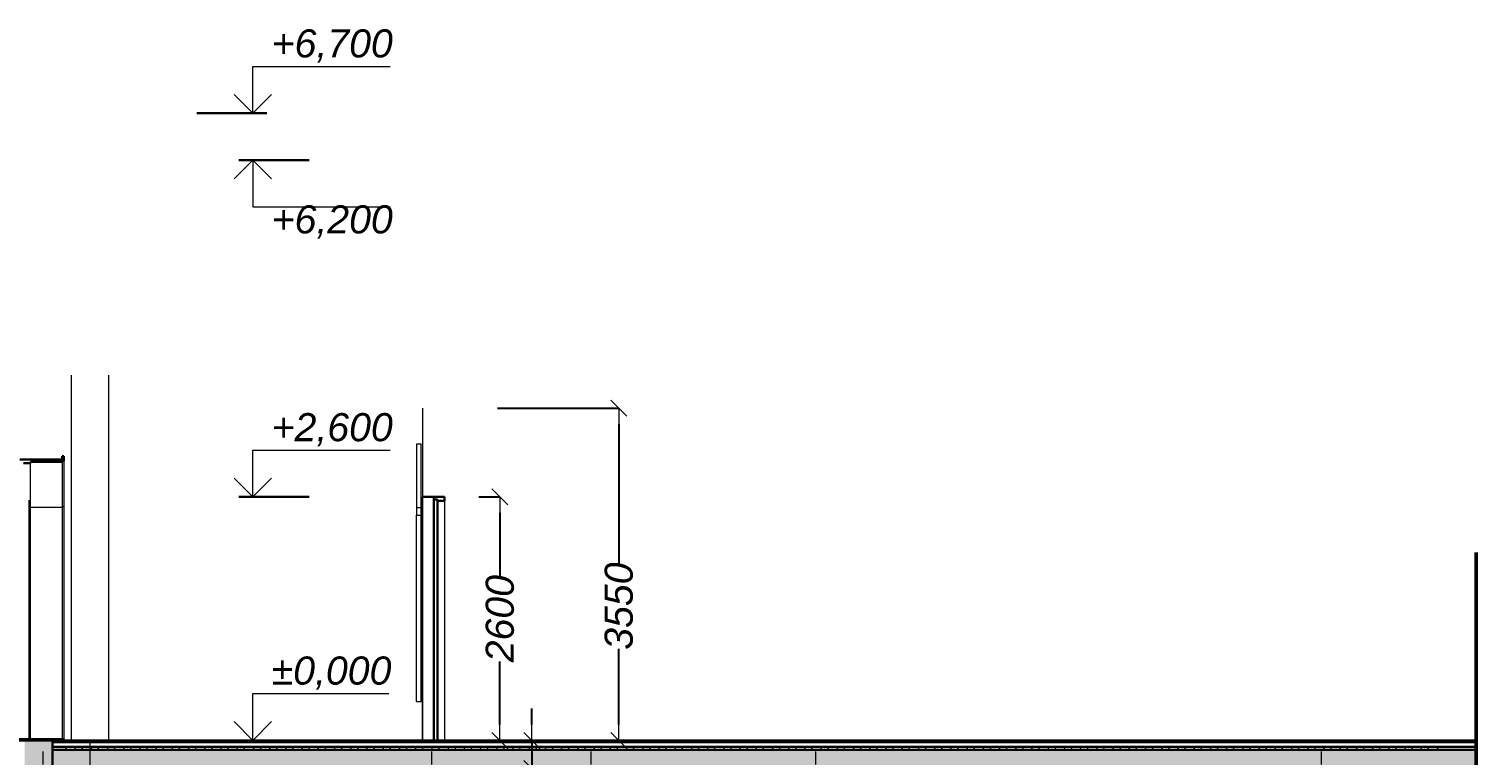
# Model space of a CAD drawing. Header units: millimetres. Extents: x -473555 to 885127, y 4787 to 453528.
# Drawn here: x 266691 to 282144, y 167096 to 174853 of the extents above; entities that cross this region are included whole.
import ezdxf
from ezdxf.enums import TextEntityAlignment as Align

# ---------------------------------------------------------------- set-up
doc = ezdxf.new("R2010")
doc.units = ezdxf.units.MM
doc.linetypes.add('Штрихпунктирная', pattern=[1093.611073, 529.166651, -211.666656, 141.111112, -211.666656])
for name, color, linetype, lineweight in [('2D - Общий_Ном._пера__2', 8, 'Continuous', 20), ('ВК_K1', 34, 'Continuous', 50), ('Интерьер- Перегородка_Ном._пера__1', 7, 'Continuous', 30), ('Интерьер- Перегородка_Ном._пера__93', 9, 'Continuous', 13), ('Конструктивный - Несущий_Ном._пера__93', 9, 'Continuous', 13), ('Размеры_Ном._пера__1', 7, 'Continuous', 30), ('Размеры_Ном._пера__100', 7, 'Continuous', 5), ('Размеры_Ном._пера__98', 7, 'Continuous', 18), ('Структуры стальные_Ном._пера__1', 7, 'Continuous', 30), ('Структуры стальные_Ном._пера__98', 7, 'Continuous', 18)]:
    doc.layers.add(name, color=color, linetype=linetype, lineweight=lineweight)
for name, color, linetype, lineweight, plot in [('Перекрытия_Полы_Ном._пера__1', 7, 'Continuous', 30, False), ('Перекрытия_Полы_Ном._пера__2', 8, 'Continuous', 20, False), ('Перекрытия_Полы_Ном._пера__93', 9, 'Continuous', 13, False)]:
    doc.layers.add(name, color=color, linetype=linetype, lineweight=lineweight, plot=plot)
doc.layers.add('Перекрытия_Полы_Ном._пера__45', color=7, linetype='Continuous', lineweight=20, true_color=0x00a4a4, plot=False)
doc.layers.add('Размеры', color=7, linetype='Continuous')
doc.layers.add('Структуры стальные', color=7, linetype='Continuous')
doc.styles.add('СГЕНЕРИР_СТИЛЬ_1', font='ariali.ttf')
doc.styles.add('СГЕНЕРИР_СТИЛЬ_3', font='arial.ttf')
doc.dimstyles.new('СГЕНЕРИР_СТИЛЬ__16', dxfattribs={"dimtxt": 300, "dimasz": 171, "dimexe": 0.18, "dimexo": 600, "dimgap": 0.09, "dimtad": 1, "dimdec": 0, "dimzin": 0, "dimdsep": 46, "dimtxsty": 'СГЕНЕРИР_СТИЛЬ_1', "dimblk": 'ARROWHEAD_6', "dimblk1": 'ARROWHEAD_6', "dimblk2": 'ARROWHEAD_6', "dimcen": 0.09, "dimclrd": 7, "dimclre": 7, "dimclrt": 7, "dimazin": 0, "dimtfac": 1, "dimtdec": 4, "dimtmove": 0, "dimatfit": 3, "dimfxl": 1, "dimtolj": 1, "dimtzin": 0, "dimarcsym": 0})
pattern_1 = [(60, (219157.86, 167253.14), (-129.9038, 75), []), (120, (219157.86, 167253.14), (129.9038, 75), [])]

# ---------------------------------------------------------------- blocks, each defined once
blk = doc.blocks.new('Стандартный Маркер Сетки[167]', base_point=(47686, 0))
at = {"layer": 'Структуры стальные_Ном._пера__1', "linetype": 'Continuous'}
blk.add_circle((47686, -10500), 500, dxfattribs=at)
at = {"layer": 'Структуры стальные_Ном._пера__98', "linetype": 'Штрихпунктирная'}
for p, q in [((47686, -1000), (47686, 0)), ((47686, -1000), (47686, -9000)), ((47686, -9000), (47686, -10000))]:
    blk.add_line(p, q, dxfattribs=at)
blk.add_point((47686, -9000), dxfattribs=at)
blk.add_point((47686, -9000), dxfattribs=at)
at = {"layer": 'Структуры стальные_Ном._пера__1', "style": 'СГЕНЕРИР_СТИЛЬ_3'}
blk.add_attdef('AC_MarkerText_1', text='', height=350, rotation=360, dxfattribs=at).set_placement((47686, -10483), align=Align.MIDDLE_CENTER)
blk = doc.blocks.new('Стандартный Маркер Сетки[168]', base_point=(48186, 0))
at = {"layer": 'Структуры стальные_Ном._пера__1', "linetype": 'Continuous'}
blk.add_circle((48696, -10500), 500, dxfattribs=at)
at = {"layer": 'Структуры стальные_Ном._пера__98', "linetype": 'Штрихпунктирная'}
for p, q in [((48186, -1510), (48186, 0)), ((48186, -1510), (48186, -8490)), ((48186, -8490), (48696, -9000)), ((48696, -9000), (48696, -10000))]:
    blk.add_line(p, q, dxfattribs=at)
blk.add_point((48186, -8490), dxfattribs=at)
at = {"layer": 'Структуры стальные_Ном._пера__1', "style": 'СГЕНЕРИР_СТИЛЬ_3'}
blk.add_attdef('AC_MarkerText_1', text='', height=350, rotation=360, dxfattribs=at).set_placement((48696, -10483), align=Align.MIDDLE_CENTER)
blk = doc.blocks.new('Стандартный Маркер Сетки[169]', base_point=(51836, 0))
at = {"layer": 'Структуры стальные_Ном._пера__1', "linetype": 'Continuous'}
blk.add_circle((51836, -10500), 500, dxfattribs=at)
at = {"layer": 'Структуры стальные_Ном._пера__98', "linetype": 'Штрихпунктирная'}
for p, q in [((51836, -1000), (51836, 0)), ((51836, -1000), (51836, -9000)), ((51836, -9000), (51836, -10000))]:
    blk.add_line(p, q, dxfattribs=at)
blk.add_point((51836, -9000), dxfattribs=at)
blk.add_point((51836, -9000), dxfattribs=at)
at = {"layer": 'Структуры стальные_Ном._пера__1', "style": 'СГЕНЕРИР_СТИЛЬ_3'}
blk.add_attdef('AC_MarkerText_1', text='', height=350, rotation=360, dxfattribs=at).set_placement((51836, -10483), align=Align.MIDDLE_CENTER)
blk = doc.blocks.new('Стандартный Маркер Сетки[170]', base_point=(53536, 0))
at = {"layer": 'Структуры стальные_Ном._пера__1', "linetype": 'Continuous'}
blk.add_circle((53536, -10500), 500, dxfattribs=at)
at = {"layer": 'Структуры стальные_Ном._пера__98', "linetype": 'Штрихпунктирная'}
for p, q in [((53536, -1000), (53536, 0)), ((53536, -1000), (53536, -9000)), ((53536, -9000), (53536, -10000))]:
    blk.add_line(p, q, dxfattribs=at)
blk.add_point((53536, -9000), dxfattribs=at)
blk.add_point((53536, -9000), dxfattribs=at)
at = {"layer": 'Структуры стальные_Ном._пера__1', "style": 'СГЕНЕРИР_СТИЛЬ_3'}
blk.add_attdef('AC_MarkerText_1', text='', height=350, rotation=360, dxfattribs=at).set_placement((53536, -10480), align=Align.MIDDLE_CENTER)
blk = doc.blocks.new('Стандартный Маркер Сетки[171]', base_point=(55936, 0))
at = {"layer": 'Структуры стальные_Ном._пера__1', "linetype": 'Continuous'}
blk.add_circle((55936, -10500), 500, dxfattribs=at)
at = {"layer": 'Структуры стальные_Ном._пера__98', "linetype": 'Штрихпунктирная'}
for p, q in [((55936, -1000), (55936, 0)), ((55936, -1000), (55936, -9000)), ((55936, -9000), (55936, -10000))]:
    blk.add_line(p, q, dxfattribs=at)
blk.add_point((55936, -9000), dxfattribs=at)
blk.add_point((55936, -9000), dxfattribs=at)
at = {"layer": 'Структуры стальные_Ном._пера__1', "style": 'СГЕНЕРИР_СТИЛЬ_3'}
blk.add_attdef('AC_MarkerText_1', text='', height=350, rotation=360, dxfattribs=at).set_placement((55936, -10480), align=Align.MIDDLE_CENTER)
blk = doc.blocks.new('Стандартный Маркер Сетки[172]', base_point=(61336, 0))
at = {"layer": 'Структуры стальные_Ном._пера__1', "linetype": 'Continuous'}
blk.add_circle((61336, -10500), 500, dxfattribs=at)
at = {"layer": 'Структуры стальные_Ном._пера__98', "linetype": 'Штрихпунктирная'}
for p, q in [((61336, -1000), (61336, 0)), ((61336, -1000), (61336, -9000)), ((61336, -9000), (61336, -10000))]:
    blk.add_line(p, q, dxfattribs=at)
blk.add_point((61336, -9000), dxfattribs=at)
blk.add_point((61336, -9000), dxfattribs=at)
at = {"layer": 'Структуры стальные_Ном._пера__1', "style": 'СГЕНЕРИР_СТИЛЬ_3'}
blk.add_attdef('AC_MarkerText_1', text='', height=350, rotation=360, dxfattribs=at).set_placement((61336, -10483), align=Align.MIDDLE_CENTER)
blk = doc.blocks.new('ARROWHEAD_6')
at = {"color": 0, "linetype": 'Continuous', "lineweight": 0}
for p, q in [((0, 0), (-1, 0)), ((-0.5, -0.5), (0.5, 0.5))]:
    blk.add_line(p, q, dxfattribs=at)
blk = doc.blocks.new('*D77')
at = {"layer": 'Defpoints', "color": 0, "linetype": 'Continuous', "transparency": 16777216}
for p in [(271094, 170803), (272991, 170803), (275194, 167253)]:
    blk.add_point(p, dxfattribs=at)
at = {"layer": 'Размеры', "color": 7, "linetype": 'Continuous', "lineweight": -2, "transparency": 16777216}
for p, q in [((271694, 170803), (272991, 170803)), ((272991, 170632), (272991, 169143)), ((272991, 167424), (272991, 168230)), ((274594, 167253), (272991, 167253))]:
    blk.add_line(p, q, dxfattribs=at)
at = {"layer": 'Размеры', "color": 7, "linetype": 'Continuous', "lineweight": -2, "transparency": 16777216, "xscale": 171, "yscale": 171, "zscale": 171}
for p, rotation in [((272991, 170803), 90), ((272991, 167253), 270)]:
    blk.add_blockref('ARROWHEAD_6', p, dxfattribs=dict(at, rotation=rotation))
at = {"layer": 'Размеры', "color": 7, "linetype": 'Continuous', "transparency": 16777216, "insert": (272991, 168687), "char_height": 300, "attachment_point": 5, "rotation": 90, "style": 'СГЕНЕРИР_СТИЛЬ_1'}
blk.add_mtext('\\A1;3550', dxfattribs=at)
blk = doc.blocks.new('Линейный Размер_16', base_point=(49925, -4200))
at = {"layer": 'Размеры_Ном._пера__1', "linetype": 'Continuous'}
for p, q in [((49925, 6700), (49325, 6700)), ((49925, 6700), (50075, 6700)), ((49925, 6200), (49775, 6200)), ((49925, 6200), (50525, 6200)), ((49925, 2600), (49775, 2600)), ((49925, 2600), (50525, 2600)), ((49925, 0), (49325, 0)), ((49925, 0), (50075, 0)), ((49925, -1600), (49775, -1600)), ((49925, -1600), (50525, -1600)), ((49925, -4200), (49325, -4200)), ((49925, -4200), (50075, -4200))]:
    blk.add_line(p, q, dxfattribs=at)
at = {"layer": 'Размеры_Ном._пера__98', "linetype": 'Continuous'}
for p, q in [((49925, 6700), (49925, 7200)), ((49925, 7200), (51392, 7200)), ((49925, 6700), (49725, 6900)), ((50125, 6900), (49925, 6700)), ((49925, 6200), (49725, 6000)), ((50125, 6000), (49925, 6200)), ((49925, 6200), (49925, 5700)), ((49925, 5700), (51392, 5700)), ((49925, 2600), (49925, 3100)), ((49925, 3100), (51392, 3100)), ((49925, 2600), (49725, 2800)), ((50125, 2800), (49925, 2600)), ((49925, 0), (49925, 500)), ((49925, 500), (51376, 500)), ((49925, 0), (49725, 200)), ((50125, 200), (49925, 0)), ((49925, -1600), (49725, -1800)), ((50125, -1800), (49925, -1600)), ((49925, -1600), (49925, -2100)), ((49925, -2100), (51288, -2100)), ((49925, -4200), (49925, -3700)), ((49925, -3700), (51288, -3700)), ((49925, -4200), (49725, -4000)), ((50125, -4000), (49925, -4200))]:
    blk.add_line(p, q, dxfattribs=at)
at = {"layer": 'Размеры_Ном._пера__100', "char_height": 300, "attachment_point": 7, "style": 'СГЕНЕРИР_СТИЛЬ_1'}
for s, insert in [('\\A1;{\\fArial|b0|i1|c204|p38;+6,700}', (50125, 7240)), ('\\A1;{\\fArial|b0|i1|c204|p38;+6,200}', (50125, 5360)), ('\\A1;{\\fArial|b0|i1|c204|p38;+2,600}', (50125, 3140)), ('\\A1;{\\fArial|b0|i1|c204|p38;±0,000}', (50125, 540)), ('\\A1;{\\fArial|b0|i1|c204|p38;-1,600}', (50125, -2440)), ('\\A1;{\\fArial|b0|i1|c204|p38;-4,200}', (50125, -3660))]:
    blk.add_mtext(s, dxfattribs=dict(at, insert=insert))
blk = doc.blocks.new('*D79')
at = {"layer": 'Defpoints', "color": 0, "linetype": 'Continuous', "transparency": 16777216}
for p in [(272061, 167253), (275194, 167253), (272071, 166953)]:
    blk.add_point(p, dxfattribs=at)
at = {"layer": 'Размеры', "color": 7, "linetype": 'Continuous', "lineweight": -2, "transparency": 16777216}
for p, q in [((272061, 167424), (272061, 167595)), ((274594, 167253), (272061, 167253)), ((272061, 167253), (272061, 166953)), ((271471, 166953), (272061, 166953)), ((272061, 166782), (272061, 166522))]:
    blk.add_line(p, q, dxfattribs=at)
at = {"layer": 'Размеры', "color": 7, "linetype": 'Continuous', "lineweight": -2, "transparency": 16777216, "xscale": 171, "yscale": 171, "zscale": 171}
for p, rotation in [((272061, 167253), 270), ((272061, 166953), 90)]:
    blk.add_blockref('ARROWHEAD_6', p, dxfattribs=dict(at, rotation=rotation))
at = {"layer": 'Размеры', "color": 7, "linetype": 'Continuous', "transparency": 16777216, "insert": (271721, 166522), "char_height": 300, "attachment_point": 5, "rotation": 90, "style": 'СГЕНЕРИР_СТИЛЬ_1'}
blk.add_mtext('\\A1;300', dxfattribs=at)
blk = doc.blocks.new('*D80')
at = {"layer": 'Defpoints', "color": 0, "linetype": 'Continuous', "transparency": 16777216}
for p in [(270894, 169853), (271721, 169853), (275194, 167253)]:
    blk.add_point(p, dxfattribs=at)
at = {"layer": 'Размеры', "color": 7, "linetype": 'Continuous', "lineweight": -2, "transparency": 16777216}
for p, q in [((271494, 169853), (271721, 169853)), ((271721, 169682), (271721, 169009)), ((271721, 167424), (271721, 168097)), ((274594, 167253), (271721, 167253))]:
    blk.add_line(p, q, dxfattribs=at)
at = {"layer": 'Размеры', "color": 7, "linetype": 'Continuous', "lineweight": -2, "transparency": 16777216, "xscale": 171, "yscale": 171, "zscale": 171}
for p, rotation in [((271721, 169853), 90), ((271721, 167253), 270)]:
    blk.add_blockref('ARROWHEAD_6', p, dxfattribs=dict(at, rotation=rotation))
at = {"layer": 'Размеры', "color": 7, "linetype": 'Continuous', "transparency": 16777216, "insert": (271721, 168553), "char_height": 300, "attachment_point": 5, "rotation": 90, "style": 'СГЕНЕРИР_СТИЛЬ_1'}
blk.add_mtext('\\A1;2600', dxfattribs=at)

msp = doc.modelspace()

# ---------------------------------------------------------------- hatches: boundary and pattern name
at = {"layer": '2D - Общий_Ном._пера__2', "linetype": 'Continuous', "lineweight": 0, "true_color": 0x9f9f9f}
msp.add_hatch(color=253, dxfattribs=at).paths.add_polyline_path([(266944.2, 167253.1), (266644.2, 167253.1), (266644.2, 162123.1), (266944.2, 162123.1)])
at = {"layer": 'Перекрытия_Полы_Ном._пера__2', "linetype": 'Continuous', "lineweight": 0, "true_color": 0x9f9f9f}
msp.add_hatch(color=253, dxfattribs=at).paths.add_polyline_path([(266944.2, 166953.1), (282144.5, 166953.1), (282144.5, 167153.1), (266944.2, 167153.1)])
at = {"layer": 'Перекрытия_Полы_Ном._пера__45', "linetype": 'Continuous'}
h = msp.add_hatch(dxfattribs=at)
h.set_pattern_fill('ТЕПЛОИЗОЛЯЦИЯ', color=256, style=0, pattern_type=2)
h.set_pattern_definition(pattern_1)
h.paths.add_polyline_path([(281803.7, 167153.1), (281803.7, 167183.1), (267044.2, 167183.1), (267044.2, 167153.1)])
h = msp.add_hatch(dxfattribs=at)
h.set_pattern_fill('ТЕПЛОИЗОЛЯЦИЯ', color=256, style=0, pattern_type=2)
h.set_pattern_definition(pattern_1)
h.paths.add_polyline_path([(281803.7, 167153.1), (281803.7, 167183.1), (267044.2, 167183.1), (267044.2, 167153.1)])

# ---------------------------------------------------------------- linework, layer by layer
at = {"layer": 'ВК_K1'}
msp.add_line((282144.5, 157701.6), (282144.5, 169259.4), dxfattribs=at)
at = {"layer": 'Интерьер- Перегородка_Ном._пера__1', "linetype": 'Continuous'}
for p, q in [((266594.2, 170253.1), (266709.2, 170253.1)), ((266594.2, 170253.1), (266709.2, 170253.1)), ((266634.2, 170213.1), (266709.2, 170213.1)), ((266634.2, 170213.1), (266709.2, 170213.1)), ((266644.2, 170253.1), (266744.2, 170253.1)), ((266644.2, 170253.1), (266744.2, 170253.1)), ((266709.2, 170253.1), (267044.2, 170253.1)), ((266709.2, 170253.1), (267044.2, 170253.1)), ((266709.2, 170213.1), (266709.2, 170228.1)), ((266709.2, 170228.1), (267044.2, 170228.1)), ((266709.2, 170213.1), (266709.2, 170228.1)), ((266709.2, 170228.1), (267044.2, 170228.1)), ((266744.2, 170253.1), (267044.2, 170253.1)), ((266744.2, 170253.1), (267044.2, 170253.1)), ((267044.2, 170290.1), (267063.2, 170290.1)), ((267044.2, 170253.1), (267044.2, 170290.1)), ((267044.2, 170290.1), (267063.2, 170290.1)), ((267044.2, 170253.1), (267044.2, 170290.1)), ((267044.2, 170240.1), (267063.2, 170240.1)), ((267044.2, 170228.1), (267044.2, 170240.1)), ((267044.2, 170240.1), (267063.2, 170240.1)), ((267044.2, 170228.1), (267044.2, 170240.1)), ((267063.2, 170240.1), (267063.2, 170290.1)), ((267063.2, 170240.1), (267063.2, 170290.1)), ((270894.4, 169853.1), (271094.4, 169853.1)), ((270894.4, 169853.1), (271094.4, 169853.1)), ((271014.4, 169825.1), (271014.4, 169853.1)), ((271014.4, 169853.1), (271129.4, 169853.1)), ((271014.4, 169825.1), (271014.4, 169853.1)), ((271014.4, 169853.1), (271129.4, 169853.1)), ((271129.4, 169813.1), (271129.4, 169853.1)), ((271129.4, 169813.1), (271129.4, 169853.1)), ((271014.4, 167403.1), (271014.4, 169825.1)), ((271014.4, 169825.1), (271054.4, 169825.1)), ((271014.4, 169825.1), (271054.4, 169825.1)), ((271014.4, 167403.1), (271014.4, 169825.1)), ((271014.4, 169825.1), (271054.4, 169825.1)), ((271014.4, 169825.1), (271054.4, 169825.1)), ((271054.4, 167403.1), (271054.4, 169825.1)), ((271054.4, 169813.1), (271054.4, 169825.1)), ((271054.4, 167403.1), (271054.4, 169825.1)), ((271054.4, 169813.1), (271054.4, 169825.1)), ((271054.4, 169813.1), (271129.4, 169813.1)), ((271054.4, 169813.1), (271129.4, 169813.1)), ((271014.4, 167253.1), (271014.4, 167403.1)), ((271014.4, 167253.1), (271014.4, 167403.1)), ((271054.4, 167253.1), (271054.4, 167403.1)), ((271054.4, 167253.1), (271054.4, 167403.1)), ((266569.2, 167265.1), (267069.2, 167265.1)), ((266569.2, 167265.1), (267069.2, 167265.1)), ((266569.2, 167253.1), (267069.2, 167253.1)), ((266569.2, 167253.1), (267069.2, 167253.1)), ((266644.2, 167253.1), (266944.2, 167253.1)), ((266644.2, 167253.1), (266944.2, 167253.1)), ((266944.2, 163053.1), (266944.2, 167253.1)), ((266944.2, 161683.1), (266944.2, 167253.1)), ((271014.4, 167253.1), (271054.4, 167253.1)), ((271014.4, 167253.1), (271054.4, 167253.1))]:
    msp.add_line(p, q, dxfattribs=at)
at = {"layer": 'Интерьер- Перегородка_Ном._пера__93', "linetype": 'Continuous'}
for p, q in [((270894.2, 170803.2), (270894.2, 167253.1)), ((270894.2, 170803.2), (270894.2, 167253.1)), ((270878, 170418.5), (270828, 170418.5)), ((270828, 170418.5), (270828, 169658.1)), ((270878, 170418.5), (270828, 170418.5)), ((270828, 170418.5), (270828, 169658.1)), ((270878, 169658.1), (270878, 170418.5)), ((270878, 169658.1), (270878, 170418.5)), ((266709.2, 170208), (266709.2, 170213.1)), ((266709.2, 170208), (266709.2, 170213.1)), ((266709.2, 170192.8), (266709.2, 170208)), ((266709.2, 170192.8), (266709.2, 170208)), ((266709.2, 170167.5), (266709.2, 170192.8)), ((266709.2, 170167.5), (266709.2, 170192.8)), ((266709.2, 170132.5), (266709.2, 170167.5)), ((266709.2, 170132.5), (266709.2, 170167.5)), ((267044.2, 170228.1), (267044.2, 170222.9)), ((267044.2, 170228.1), (267044.2, 170222.9)), ((267044.2, 170222.9), (267044.2, 170207.3)), ((267044.2, 170222.9), (267044.2, 170207.3)), ((267044.2, 170207.3), (267044.2, 170181.5)), ((267044.2, 170207.3), (267044.2, 170181.5)), ((267044.2, 170181.5), (267044.2, 170145.7)), ((267044.2, 170181.5), (267044.2, 170145.7)), ((267044.2, 170145.7), (267044.2, 170100.2)), ((267044.2, 170145.7), (267044.2, 170100.2)), ((267063.2, 170240.1), (267063.2, 170234.8)), ((267063.2, 170240.1), (267063.2, 170234.8)), ((267063.2, 170234.8), (267063.2, 170219)), ((267063.2, 170234.8), (267063.2, 170219)), ((267063.2, 170219), (267063.2, 170192.7)), ((267063.2, 170219), (267063.2, 170192.7)), ((267063.2, 170192.7), (267063.2, 170156.2)), ((267063.2, 170192.7), (267063.2, 170156.2)), ((267063.2, 170156.2), (267063.2, 170109.9)), ((267063.2, 170156.2), (267063.2, 170109.9)), ((266709.2, 170088), (266709.2, 170132.5)), ((266709.2, 170088), (266709.2, 170132.5)), ((266709.2, 170034.4), (266709.2, 170088)), ((266709.2, 170034.4), (266709.2, 170088)), ((266709.2, 169972.3), (266709.2, 170034.4)), ((266709.2, 169972.3), (266709.2, 170034.4)), ((267044.2, 170100.2), (267044.2, 170045.4)), ((267044.2, 170100.2), (267044.2, 170045.4)), ((267044.2, 170045.4), (267044.2, 169982)), ((267044.2, 170045.4), (267044.2, 169982)), ((267063.2, 170109.9), (267063.2, 170054.3)), ((267063.2, 170109.9), (267063.2, 170054.3)), ((267063.2, 170054.3), (267063.2, 169989.7)), ((267063.2, 170054.3), (267063.2, 169989.7)), ((267063.2, 169989.7), (267063.2, 169916.8)), ((267063.2, 169989.7), (267063.2, 169916.8)), ((266709.2, 169902.2), (266709.2, 169972.3)), ((266709.2, 169902.2), (266709.2, 169972.3)), ((266709.2, 169824.7), (266709.2, 169902.2)), ((266709.2, 169824.7), (266709.2, 169902.2)), ((267044.2, 169982), (267044.2, 169910.3)), ((267044.2, 169982), (267044.2, 169910.3)), ((267044.2, 169910.3), (267044.2, 169831.2)), ((267044.2, 169910.3), (267044.2, 169831.2)), ((267063.2, 169916.8), (267063.2, 169836.4)), ((267063.2, 169916.8), (267063.2, 169836.4)), ((267063.2, 169836.4), (267063.2, 169749.1)), ((267063.2, 169836.4), (267063.2, 169749.1)), ((270894.4, 167253.1), (270894.4, 169853.1)), ((270894.4, 167253.1), (270894.4, 169853.1)), ((266709.2, 169740.6), (266693.1, 169740.6)), ((266709.2, 169740.6), (266693.1, 169740.6)), ((266709.2, 169740.6), (266709.2, 169824.7)), ((266709.2, 169740.6), (266709.2, 169824.7)), ((266709.2, 169745.3), (267044.2, 169745.3)), ((266709.2, 169745.3), (267044.2, 169745.3)), ((266709.2, 167265.1), (266709.2, 169740.6)), ((266709.2, 167265.1), (266709.2, 169740.6)), ((267044.2, 169831.2), (267044.2, 169745.3)), ((267044.2, 169831.2), (267044.2, 169745.3)), ((267063.2, 169749.1), (267044.2, 169749.1)), ((267063.2, 169749.1), (267044.2, 169749.1)), ((267044.2, 169745.3), (267044.2, 167265.1)), ((267044.2, 169745.3), (267044.2, 167265.1)), ((267063.2, 169749.1), (267063.2, 167265.1)), ((267063.2, 169749.1), (267063.2, 167265.1)), ((270878, 169738.1), (270828, 169738.1)), ((270878, 169738.1), (270828, 169738.1)), ((271129.4, 169813.1), (271129.4, 167253.1)), ((271129.4, 169813.1), (271129.4, 167253.1)), ((270828, 169658.1), (270878, 169658.1)), ((270828, 167668.1), (270828, 169658.1)), ((270828, 169658.1), (270878, 169658.1)), ((270828, 167668.1), (270828, 169658.1)), ((270878, 167668.1), (270878, 169658.1)), ((270878, 167668.1), (270878, 169658.1)), ((270828, 167668.1), (270878, 167668.1)), ((270828, 167668.1), (270878, 167668.1))]:
    msp.add_line(p, q, dxfattribs=at)
at = {"layer": 'Конструктивный - Несущий_Ном._пера__93', "linetype": 'Continuous'}
for p, q in [((267144, 167253.1), (267144, 171153.2)), ((267144, 167253.1), (267144, 171153.2)), ((267544, 167253.1), (267544, 171153.2)), ((267544, 167253.1), (267544, 171153.2))]:
    msp.add_line(p, q, dxfattribs=at)
at = {"layer": 'Перекрытия_Полы_Ном._пера__1', "linetype": 'Continuous'}
for p, q in [((266949.4, 167233.1), (282144.5, 167233.1)), ((266949.4, 167233.1), (282144.5, 167233.1)), ((267044.2, 167233.1), (282144.5, 167253.6)), ((267044.2, 167253.1), (282144.5, 167253.1)), ((267044.2, 167253.1), (282144.5, 167253.1)), ((267044.2, 167233.1), (282144.5, 167233.1)), ((266944.2, 167183.1), (282144.5, 167183.1)), ((266944.2, 167183.1), (282144.5, 167183.1)), ((266951.9, 167153.1), (282144.5, 167153.1)), ((266951.9, 167153.1), (282144.5, 167153.1)), ((267044.2, 167183.1), (282144.5, 167183.1)), ((267044.2, 167183.1), (282144.5, 167183.1)), ((267044.2, 167153.1), (282144.5, 167153.1)), ((267044.2, 167153.1), (282144.5, 167153.1))]:
    msp.add_line(p, q, dxfattribs=at)
at = {"layer": 'Перекрытия_Полы_Ном._пера__93', "linetype": 'Continuous'}
msp.add_line((266693.1, 167265.1), (266693.1, 169817.9), dxfattribs=at)
msp.add_line((266693.1, 167265.1), (266693.1, 169817.9), dxfattribs=at)

# ---------------------------------------------------------------- block references
at = {"layer": 'Размеры', "linetype": 'Continuous'}
msp.add_blockref('Линейный Размер_16', (269082.9, 163053.1), dxfattribs=at)
at = {"layer": 'Структуры стальные', "color": 8, "linetype": 'Continuous', "lineweight": 20}
ref = msp.add_blockref('Стандартный Маркер Сетки[167]', (266844.2, 167253.1), dxfattribs=at)
ref.add_attrib('AC_MarkerText_1', '8', dxfattribs={"layer": 'Структуры стальные_Ном._пера__1', "color": 7, "height": 350, "rotation": 360, "style": 'СГЕНЕРИР_СТИЛЬ_3'}).set_placement((266844.2, 156770.3), align=Align.MIDDLE_CENTER)
ref = msp.add_blockref('Стандартный Маркер Сетки[168]', (267344, 167253.1), dxfattribs=at)
ref.add_attrib('AC_MarkerText_1', '9', dxfattribs={"layer": 'Структуры стальные_Ном._пера__1', "color": 7, "height": 350, "rotation": 360, "style": 'СГЕНЕРИР_СТИЛЬ_3'}).set_placement((267853.6, 156770.3), align=Align.MIDDLE_CENTER)
ref = msp.add_blockref('Стандартный Маркер Сетки[169]', (270994.2, 167253.1), dxfattribs=at)
ref.add_attrib('AC_MarkerText_1', '10', dxfattribs={"layer": 'Структуры стальные_Ном._пера__1', "color": 7, "height": 350, "rotation": 360, "style": 'СГЕНЕРИР_СТИЛЬ_3'}).set_placement((270994.2, 156770.3), align=Align.MIDDLE_CENTER)
ref = msp.add_blockref('Стандартный Маркер Сетки[170]', (272694.4, 167253.1), dxfattribs=at)
ref.add_attrib('AC_MarkerText_1', '11', dxfattribs={"layer": 'Структуры стальные_Ном._пера__1', "color": 7, "height": 350, "rotation": 360, "style": 'СГЕНЕРИР_СТИЛЬ_3'}).set_placement((272694.4, 156773.1), align=Align.MIDDLE_CENTER)
ref = msp.add_blockref('Стандартный Маркер Сетки[171]', (275094, 167253.1), dxfattribs=at)
ref.add_attrib('AC_MarkerText_1', '12', dxfattribs={"layer": 'Структуры стальные_Ном._пера__1', "color": 7, "height": 350, "rotation": 360, "style": 'СГЕНЕРИР_СТИЛЬ_3'}).set_placement((275094, 156773.1), align=Align.MIDDLE_CENTER)
ref = msp.add_blockref('Стандартный Маркер Сетки[172]', (280494.2, 167253.1), dxfattribs=at)
ref.add_attrib('AC_MarkerText_1', '13', dxfattribs={"layer": 'Структуры стальные_Ном._пера__1', "color": 7, "height": 350, "rotation": 360, "style": 'СГЕНЕРИР_СТИЛЬ_3'}).set_placement((280494.2, 156770.1), align=Align.MIDDLE_CENTER)

# ---------------------------------------------------------------- dimensions: what is measured, and where the dimension line sits
at = {"layer": 'Размеры', "linetype": 'Continuous'}
for base, p1, p2, picture, middle in [((272991.1, 170803.2), (275194.2, 167253.1), (271094.2, 170803.2), '*D77', (272991.1, 168686.7)), ((271720.8, 169853.1), (275194.2, 167253.1), (270894.4, 169853.1), '*D80', (271720.8, 168553.1)), ((272061, 167253.1), (272071.4, 166953.1), (275194.2, 167253.1), '*D79', (271720.8, 166521.6))]:
    dim = msp.add_linear_dim(base=base, p1=p1, p2=p2, angle=90, dimstyle='СГЕНЕРИР_СТИЛЬ__16', dxfattribs=at)
    dim.commit()
    dim.dimension.update_dxf_attribs({"geometry": picture, "text_midpoint": middle, "dimtype": 160, "text_rotation": 90})

doc.saveas('drawing.dxf')
